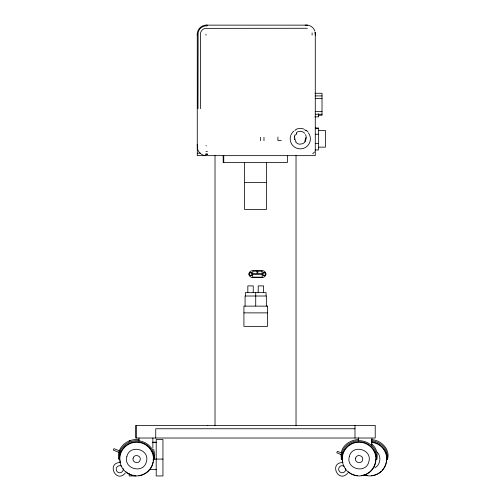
<?xml version="1.0" encoding="UTF-8"?>
<svg xmlns="http://www.w3.org/2000/svg" width="501" height="501" viewBox="0 0 501 501"><rect width="100%" height="100%" fill="white"/><g stroke="black" fill="none" stroke-linecap="round" stroke-linejoin="round"><path stroke-width="0.75" d="M265.856 274.11A1.685 1.685 0 0 0 263.357 272.594A1.685 1.685 0 0 0 263.294 275.512A1.685 1.685 0 0 0 265.856 274.11L265.856 274.072A3.369 3.369 0 0 0 262.486 270.703L252.366 270.703A3.369 3.369 0 0 0 248.997 274.072A3.369 3.369 0 0 0 252.366 277.448L262.486 277.448A3.369 3.369 0 0 0 265.856 274.072M197.269 144.52L197.269 146.104M315.273 35.158L315.273 32.816L315.273 155.648L197.269 155.648L197.269 33.573M367.415 473.508A16.646 16.646 0 0 0 375.737 459.091L376.846 459.091C378.011 453.424 376.295 447.092 371.241 443.867M386.515 459.091L387.617 459.091C390.304 449.028 380.979 439.972 371.322 439.64M197.269 34.682L197.407 33.58M119.996 459.091L118.887 459.091L119.006 458.208M342.446 459.091L341.344 459.091L341.457 458.208M294.751 136.429L294.431 137.919L294.751 135.063L295.577 135.082L296.792 133.347M305.986 137.543L305.021 140.217L305.115 141.714L304.082 142.835L302.792 143.662L299.798 144.2A5.874 5.824 0 0 1 295.803 142.159M341.3 452.823C342.402 444.907 350.85 439.872 358.365 439.546M120.497 451.915L120.096 452.885L113.364 450.092L113.965 448.639L120.697 451.426M305.021 141.583C306.268 139.547 306.706 136.454 305.41 134.562M314.547 151.947L312.662 153.813M125.288 473.069C116.088 483.947 106.049 462.711 120.296 462.511M347.744 473.069C338.544 483.947 328.506 462.711 342.753 462.511M374.917 467.84C380.516 464.74 381.618 456.392 377.009 451.952M295.966 129.333L298.483 128.538L301.12 128.406L303.7 128.964M305.159 25.138L307.526 25.138L205.786 25.138M207.383 25.864L204.821 25.989A8.536 8.461 0 0 0 198.127 32.621L198.001 108.654M307.382 28.281L205.297 28.363A6.093 6.037 0 0 0 200.525 33.097L200.438 108.654M315.016 93.286L322.018 93.274L322.018 115.255L318.649 115.255M315.273 95.923L322.018 95.923M315.273 98.446L322.018 98.446M315.273 111.648L322.018 111.648M315.273 114.222L322.018 114.222M314.904 116.858L318.649 116.858L318.649 113.808M315.273 127.987L318.649 127.987L318.649 149.304M315.273 128.651L318.649 128.651M318.649 130.423L325.393 130.423L325.393 147.15L318.649 147.15M315.273 134.237L318.649 134.237M281.274 140.424L277.905 140.424L277.905 137.08M315.273 143.349L318.649 143.349M315.273 149.949L318.649 149.949M205.98 151.396L207.383 151.396M197.269 153.231L200.394 153.187M205.83 153.813L207.383 153.813M244.601 182.377L266.426 182.377M243.918 312.875L267.521 312.875M354.99 428.75L155.742 428.75L155.742 438.018M372.256 438.018L375.218 438.018L375.218 425.374L135.834 425.374L135.834 438.018L371.842 438.018L371.842 445.802M130.73 440.661L129.233 440.661L129.233 441.293M152.317 442.233L156.206 442.233L156.206 475.95L162.95 475.95L162.95 439.452L156.206 439.452L156.206 442.082M152.317 442.446L156.206 442.446M153.093 459.091L162.95 459.091M149.204 469.587L156.206 469.587M135.978 475.95L129.233 475.95L129.233 473.689M207.383 25.138L204.677 25.275A9.275 9.187 0 0 0 197.407 32.477L197.269 35.158M205.786 155.648L204.677 155.51A9.275 9.187 0 0 1 200.97 153.876L199.054 151.978A9.275 9.187 0 0 1 197.407 148.309L197.269 147.213M138.815 439.734C128.112 437.93 115.844 447.65 118.887 459.091M294.5 138.069L294.876 138.119L294.876 139.491L295.997 141.839M294.5 139.435L294.876 139.491M307.915 25.175C311.096 25.701 313.876 28.043 314.91 31.106M206.318 145.897L205.98 145.528M342.246 453.349L337.38 451.332L336.772 452.785L341.644 454.808M207.477 425.374L207.834 425.643M306.048 130.16L308.002 131.92M304.639 133.372L303.631 132.245L300.769 131.224L297.776 131.763L296.486 132.583L296.486 133.955M153.65 449.272L154.746 454.238L154.389 459.091L154.076 456.724M387.505 458.208L387.617 459.091M376.533 456.724L376.846 459.091M315.273 33.924L315.242 33.542A8.943 8.855 0 0 0 314.91 32.214M340.987 454.238L341.344 459.091M358.409 438.018L358.409 439.577M358.359 438.018L358.359 441.13M354.99 425.374L354.99 438.018M312.104 32.96L312.104 35.158M296.028 155.648L296.028 425.618M287.518 155.648L287.518 162.393L223.164 162.393L223.164 155.648M266.426 162.393L266.426 209.499L244.601 209.499L244.601 162.393M266.357 306.136L266.357 296.016L245.077 296.016L245.077 306.136M266.081 296.016L266.081 292.647L245.358 292.647L245.358 296.016M263.977 137.349L263.977 140.687M263.589 292.647L263.589 285.902L258.215 285.902L258.215 292.647M260.608 137.349L260.608 140.687M255.717 292.647L255.717 305.979M253.243 292.647L253.243 285.902L247.832 285.902L247.832 292.647M223.753 155.648L223.753 162.393M215.017 155.648L215.017 425.618M205.98 34.149L205.98 35.158M152.874 438.018L152.874 448.132M139.021 438.018L139.021 441.13M136.153 425.374L136.153 438.018M308.409 132.884A10.114 10.02 0 0 1 294.525 147.087L292.571 145.334A10.114 10.02 0 0 1 290.762 135.47M291.006 134.863A10.114 10.02 0 0 1 293.749 131.206M294.807 130.429A10.114 10.02 0 0 1 295.966 129.79M304.314 129.659A10.114 10.02 0 0 1 306.048 130.617M366.782 473.852A16.646 16.646 0 0 1 361.265 475.593M357.645 475.674A16.646 16.646 0 0 1 351.401 473.852M350.769 473.508A16.646 16.646 0 0 1 348.389 471.842M342.847 462.699A16.646 16.646 0 0 1 342.465 459.812M345.703 468.592A3.557 3.557 0 0 1 341.907 472.775A3.557 3.557 0 0 1 338.845 468.028A3.557 3.557 0 0 1 344.225 466.306M153.281 459.091A16.646 16.646 0 0 1 153.218 460.538M153.03 461.985A16.646 16.646 0 0 1 144.964 473.508M144.326 473.852A16.646 16.646 0 0 1 138.815 475.593M135.195 475.674A16.646 16.646 0 0 1 128.951 473.852M128.319 473.508A16.646 16.646 0 0 1 125.939 471.842M120.39 462.699A16.646 16.646 0 0 1 120.058 460.538M123.246 468.592A3.557 3.557 0 0 1 119.451 472.775A3.557 3.557 0 0 1 116.395 468.028A3.557 3.557 0 0 1 121.768 466.306M371.335 442.295A16.859 16.859 0 0 1 386.327 462.736A16.859 16.859 0 0 1 364.108 474.935M386.496 459.812A16.646 16.646 0 0 1 386.114 462.699M385.945 463.4A16.646 16.646 0 0 1 384.63 466.782M384.28 467.414A16.646 16.646 0 0 1 382.138 470.339M381.117 471.36A16.646 16.646 0 0 1 378.192 473.508M377.56 473.852A16.646 16.646 0 0 1 371.316 475.674M367.696 475.593A16.646 16.646 0 0 1 364.177 474.735M371.241 440.711A18.431 18.431 0 0 1 385.826 449.879L387.198 454.451L387.217 459.091L386.622 454.601A17.347 17.347 0 0 0 371.379 441.813M154.233 456.467L153.982 459.091L153.394 454.601A17.347 17.347 0 0 0 119.883 454.601L119.294 459.091L119.307 454.451L120.678 449.879A18.431 18.431 0 0 1 152.598 449.879L154.233 456.467M376.689 456.467L376.439 459.091L375.85 454.601A17.347 17.347 0 0 0 342.34 454.601L341.751 459.091L341.763 454.451L343.135 449.879A18.431 18.431 0 0 1 375.055 449.879L376.689 456.467M126.885 456.48C123.052 468.88 143.511 474.366 146.392 461.703C150.225 449.303 129.765 443.817 126.885 456.48M133.109 458.146C131.719 462.636 139.128 464.621 140.174 460.037C141.558 455.547 134.149 453.562 133.109 458.146M349.341 456.48C345.508 468.88 365.968 474.366 368.849 461.703C372.681 449.303 352.222 443.817 349.341 456.48M355.56 458.146C354.176 462.636 361.584 464.621 362.624 460.037C364.014 455.547 356.606 453.562 355.56 458.146M265.417 274.091L265.373 274.391A1.246 1.246 0 0 1 263.457 275.093A1.246 1.246 0 0 1 263.451 273.051A1.246 1.246 0 0 1 265.373 273.753L265.417 274.091M207.383 154.54L205.786 154.54L207.383 154.54M257.019 271.11L252.78 271.11L252.78 273.665L257.019 273.665L257.019 271.11M262.061 271.122L257.846 271.122L257.846 273.652L262.061 273.652L262.061 271.122M262.198 274.36L252.654 274.36L252.654 277.159L262.198 277.159L262.198 274.36M267.521 306.136L243.918 306.136L243.918 326.364L267.521 326.364L267.521 306.136M350.662 473.689A16.859 16.859 0 0 0 375.95 459.091A16.859 16.859 0 0 0 350.662 444.493A16.859 16.859 0 0 0 350.662 473.689M128.212 473.689A16.859 16.859 0 0 0 153.494 459.091A16.859 16.859 0 0 0 128.212 444.493A16.859 16.859 0 0 0 128.212 473.689M249.842 275.531A1.685 1.685 0 0 0 252.366 274.072A1.685 1.685 0 0 0 249.842 272.613A1.685 1.685 0 0 0 249.842 275.531M249.761 274.999A1.309 1.309 0 0 0 251.947 274.41A1.309 1.309 0 0 0 250.343 272.807A1.309 1.309 0 0 0 249.761 274.999"/></g></svg>
